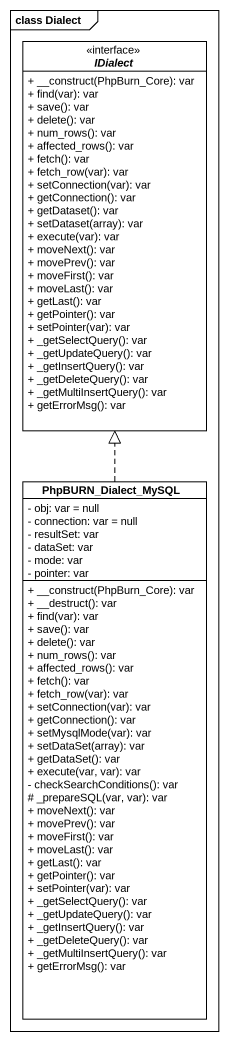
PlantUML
@startuml
mainframe class Dialect
hide circle
hide empty members
skinparam classAttributeIconSize 0
interface IDialect <<interface>> {
  + __construct(PhpBurn_Core): var
  + find(var): var
  + save(): var
  + delete(): var
  + num_rows(): var
  + affected_rows(): var
  + fetch(): var
  + fetch_row(var): var
  + setConnection(var): var
  + getConnection(): var
  + getDataset(): var
  + setDataset(array): var
  + execute(var): var
  + moveNext(): var
  + movePrev(): var
  + moveFirst(): var
  + moveLast(): var
  + getLast(): var
  + getPointer(): var
  + setPointer(var): var
  + _getSelectQuery(): var
  + _getUpdateQuery(): var
  + _getInsertQuery(): var
  + _getDeleteQuery(): var
  + _getMultiInsertQuery(): var
  + getErrorMsg(): var
}
class PhpBURN_Dialect_MySQL {
  - obj: var = null
  - connection: var = null
  - resultSet: var
  - dataSet: var
  - mode: var
  - pointer: var
  + __construct(PhpBurn_Core): var
  + __destruct(): var
  + find(var): var
  + save(): var
  + delete(): var
  + num_rows(): var
  + affected_rows(): var
  + fetch(): var
  + fetch_row(var): var
  + setConnection(var): var
  + getConnection(): var
  + setMysqlMode(var): var
  + setDataSet(array): var
  + getDataSet(): var
  + execute(var, var): var
  - checkSearchConditions(): var
  # _prepareSQL(var, var): var
  + moveNext(): var
  + movePrev(): var
  + moveFirst(): var
  + moveLast(): var
  + getLast(): var
  + getPointer(): var
  + setPointer(var): var
  + _getSelectQuery(): var
  + _getUpdateQuery(): var
  + _getInsertQuery(): var
  + _getDeleteQuery(): var
  + _getMultiInsertQuery(): var
  + getErrorMsg(): var
}
PhpBURN_Dialect_MySQL .up.|> IDialect
@enduml
